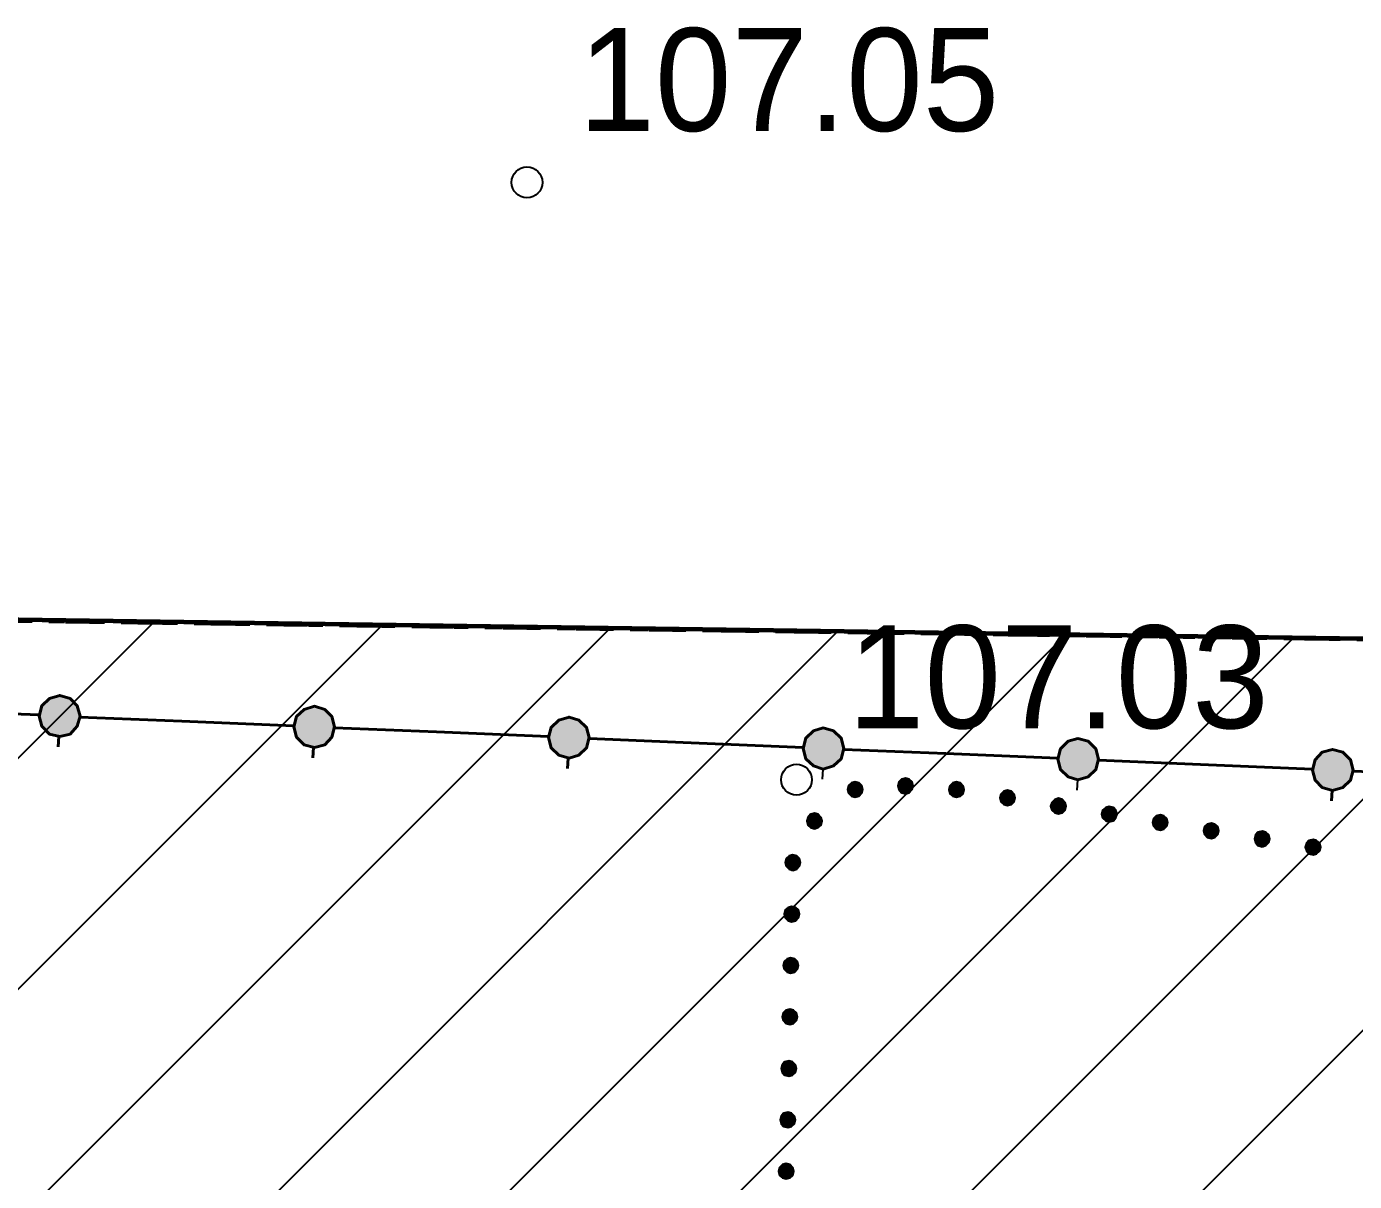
# Model space of a CAD drawing. Header units: millimetres. Extents: x 172667 to 1873135, y -274708 to 168495.
# Drawn here: x 1831319 to 1844224, y 78216 to 89442 of the extents above; entities that cross this region are included whole.
import ezdxf
from ezdxf.enums import TextEntityAlignment as Align

# ---------------------------------------------------------------- set-up
doc = ezdxf.new("R2010")
doc.units = ezdxf.units.MM
doc.linetypes.add('линия_сгиба', pattern=[1.25, 0.5, -0.25, 0, -0.25, 0, -0.25])
doc.layers.add('017 ОТВОД', color=7, linetype='13.Граница отвода', lineweight=70)
doc.layers.add('_ТОПО', color=253, linetype='Continuous')
doc.layers.add('SC007', color=7, linetype='Continuous')
doc.styles.add('F2', font='', dxfattribs={"height": 0.000909972})
doc.styles.get('F2').set_extended_font_data('D431')
doc.linetypes.add('13.Граница отвода', pattern='A,20,[14,SHAPES,S=0.01,R=0,X=0,Y=0],-2.5', length=22.5)

# ---------------------------------------------------------------- blocks, each defined once
blk = doc.blocks.new('SYMBOL2060001')
at = {"layer": 'SC007'}
blk.add_circle((0, 0), 0.15, dxfattribs=at)

msp = doc.modelspace()

# ---------------------------------------------------------------- hatches: boundary and pattern name
h = msp.add_hatch()
h.set_pattern_fill('ANSI31', color=30, scale=500)
h.paths.add_polyline_path([(1815477.8, 83886.2), (1850035.1, 83412.2), (1849138.2, 7719.4), (1815477.8, 8078.9)])
at = {"layer": '_ТОПО', "linetype": 'ByBlock', "lineweight": 40}
for points in [[(1831641.2, 82540.1), (1831741.2, 82565.1), (1831811.2, 82640.1), (1831841.2, 82740.1), (1831811.2, 82840.1), (1831741.2, 82910.1), (1831641.2, 82940.1), (1831541.2, 82910.1), (1831466.2, 82840.1), (1831441.2, 82740.1), (1831466.2, 82640.1), (1831541.2, 82565.1)], [(1834116.2, 82435.1), (1834216.2, 82460.1), (1834286.2, 82535.1), (1834311.2, 82635.1), (1834286.2, 82735.1), (1834216.2, 82805.1), (1834116.2, 82835.1), (1834016.2, 82805.1), (1833941.2, 82735.1), (1833916.2, 82635.1), (1833941.2, 82535.1), (1834016.2, 82460.1)], [(1836591.2, 82330.1), (1836686.2, 82360.1), (1836761.2, 82430.1), (1836786.2, 82530.1), (1836761.2, 82630.1), (1836686.2, 82700.1), (1836591.2, 82730.1), (1836491.2, 82700.1), (1836416.2, 82630.1), (1836391.2, 82530.1), (1836416.2, 82430.1), (1836491.2, 82360.1)], [(1839061.2, 82225.1), (1839161.2, 82255.1), (1839236.2, 82325.1), (1839261.2, 82425.1), (1839236.2, 82525.1), (1839161.2, 82595.1), (1839061.2, 82625.1), (1838966.2, 82595.1), (1838891.2, 82525.1), (1838866.2, 82425.1), (1838891.2, 82325.1), (1838966.2, 82255.1)], [(1841536.2, 82120.1), (1841636.2, 82150.1), (1841711.2, 82220.1), (1841736.2, 82320.1), (1841711.2, 82420.1), (1841636.2, 82495.1), (1841536.2, 82520.1), (1841441.2, 82495.1), (1841366.2, 82420.1), (1841341.2, 82320.1), (1841366.2, 82220.1), (1841441.2, 82150.1)], [(1844011.2, 82015.1), (1844111.2, 82045.1), (1844186.2, 82115.1), (1844211.2, 82215.1), (1844186.2, 82315.1), (1844111.2, 82390.1), (1844011.2, 82415.1), (1843911.2, 82390.1), (1843841.2, 82315.1), (1843816.2, 82215.1), (1843841.2, 82115.1), (1843911.2, 82045.1)]]:
    msp.add_hatch(color=7, dxfattribs=at).paths.add_polyline_path(points)
at = {"layer": '_ТОПО', "linetype": 'ByBlock', "lineweight": -2}
for points in [[(1839371.2, 81950.1), (1839411.2, 81960.1), (1839436.2, 81990.1), (1839446.2, 82025.1), (1839436.2, 82065.1), (1839411.2, 82090.1), (1839371.2, 82100.1), (1839336.2, 82090.1), (1839306.2, 82065.1), (1839296.2, 82025.1), (1839306.2, 81990.1), (1839336.2, 81960.1)], [(1839861.2, 81985.1), (1839896.2, 81995.1), (1839926.2, 82025.1), (1839936.2, 82060.1), (1839926.2, 82100.1), (1839896.2, 82125.1), (1839861.2, 82135.1), (1839821.2, 82125.1), (1839796.2, 82100.1), (1839786.2, 82060.1), (1839796.2, 82025.1), (1839821.2, 81995.1)], [(1840356.2, 81950.1), (1840396.2, 81960.1), (1840421.2, 81985.1), (1840431.2, 82025.1), (1840421.2, 82060.1), (1840396.2, 82090.1), (1840356.2, 82100.1), (1840321.2, 82090.1), (1840291.2, 82060.1), (1840281.2, 82025.1), (1840291.2, 81985.1), (1840321.2, 81960.1)], [(1840851.2, 81870.1), (1840891.2, 81880.1), (1840916.2, 81905.1), (1840926.2, 81945.1), (1840916.2, 81980.1), (1840891.2, 82010.1), (1840851.2, 82020.1), (1840816.2, 82010.1), (1840786.2, 81980.1), (1840776.2, 81945.1), (1840786.2, 81905.1), (1840816.2, 81880.1)], [(1841346.2, 81790.1), (1841386.2, 81800.1), (1841411.2, 81825.1), (1841421.2, 81865.1), (1841411.2, 81900.1), (1841386.2, 81930.1), (1841346.2, 81940.1), (1841311.2, 81930.1), (1841281.2, 81900.1), (1841271.2, 81865.1), (1841281.2, 81825.1), (1841311.2, 81800.1)], [(1841841.2, 81710.1), (1841881.2, 81720.1), (1841906.2, 81750.1), (1841916.2, 81785.1), (1841906.2, 81825.1), (1841881.2, 81850.1), (1841841.2, 81860.1), (1841806.2, 81850.1), (1841776.2, 81825.1), (1841766.2, 81785.1), (1841776.2, 81750.1), (1841806.2, 81720.1)], [(1838976.2, 81645.1), (1839011.2, 81655.1), (1839041.2, 81680.1), (1839051.2, 81720.1), (1839041.2, 81755.1), (1839011.2, 81785.1), (1838976.2, 81795.1), (1838936.2, 81785.1), (1838911.2, 81755.1), (1838901.2, 81720.1), (1838911.2, 81680.1), (1838936.2, 81655.1)], [(1842336.2, 81630.1), (1842371.2, 81640.1), (1842401.2, 81670.1), (1842411.2, 81705.1), (1842401.2, 81745.1), (1842371.2, 81770.1), (1842336.2, 81780.1), (1842296.2, 81770.1), (1842271.2, 81745.1), (1842261.2, 81705.1), (1842271.2, 81670.1), (1842296.2, 81640.1)], [(1842831.2, 81550.1), (1842866.2, 81560.1), (1842896.2, 81590.1), (1842906.2, 81625.1), (1842896.2, 81665.1), (1842866.2, 81690.1), (1842831.2, 81700.1), (1842791.2, 81690.1), (1842766.2, 81665.1), (1842756.2, 81625.1), (1842766.2, 81590.1), (1842791.2, 81560.1)], [(1843326.2, 81470.1), (1843361.2, 81480.1), (1843391.2, 81510.1), (1843401.2, 81545.1), (1843391.2, 81585.1), (1843361.2, 81610.1), (1843326.2, 81620.1), (1843286.2, 81610.1), (1843261.2, 81585.1), (1843251.2, 81545.1), (1843261.2, 81510.1), (1843286.2, 81480.1)], [(1843821.2, 81390.1), (1843856.2, 81400.1), (1843886.2, 81430.1), (1843896.2, 81465.1), (1843886.2, 81505.1), (1843856.2, 81530.1), (1843821.2, 81540.1), (1843781.2, 81530.1), (1843756.2, 81505.1), (1843746.2, 81465.1), (1843756.2, 81430.1), (1843781.2, 81400.1)], [(1838766.2, 81240.1), (1838806.2, 81250.1), (1838831.2, 81280.1), (1838841.2, 81315.1), (1838831.2, 81355.1), (1838806.2, 81380.1), (1838766.2, 81390.1), (1838731.2, 81380.1), (1838701.2, 81355.1), (1838691.2, 81315.1), (1838701.2, 81280.1), (1838731.2, 81250.1)], [(1838756.2, 80740.1), (1838796.2, 80750.1), (1838821.2, 80780.1), (1838831.2, 80815.1), (1838821.2, 80855.1), (1838796.2, 80880.1), (1838756.2, 80890.1), (1838721.2, 80880.1), (1838691.2, 80855.1), (1838681.2, 80815.1), (1838691.2, 80780.1), (1838721.2, 80750.1)], [(1838746.2, 80240.1), (1838786.2, 80250.1), (1838811.2, 80280.1), (1838821.2, 80315.1), (1838811.2, 80355.1), (1838786.2, 80380.1), (1838746.2, 80390.1), (1838711.2, 80380.1), (1838681.2, 80355.1), (1838671.2, 80315.1), (1838681.2, 80280.1), (1838711.2, 80250.1)], [(1838736.2, 79740.1), (1838771.2, 79750.1), (1838801.2, 79780.1), (1838811.2, 79815.1), (1838801.2, 79855.1), (1838771.2, 79880.1), (1838736.2, 79890.1), (1838696.2, 79880.1), (1838671.2, 79855.1), (1838661.2, 79815.1), (1838671.2, 79780.1), (1838696.2, 79750.1)], [(1838726.2, 79240.1), (1838761.2, 79250.1), (1838791.2, 79275.1), (1838801.2, 79315.1), (1838791.2, 79350.1), (1838761.2, 79380.1), (1838726.2, 79390.1), (1838686.2, 79380.1), (1838661.2, 79350.1), (1838651.2, 79315.1), (1838661.2, 79275.1), (1838686.2, 79250.1)], [(1838716.2, 78740.1), (1838751.2, 78750.1), (1838781.2, 78775.1), (1838791.2, 78815.1), (1838781.2, 78850.1), (1838751.2, 78880.1), (1838716.2, 78890.1), (1838676.2, 78880.1), (1838651.2, 78850.1), (1838641.2, 78815.1), (1838651.2, 78775.1), (1838676.2, 78750.1)], [(1838701.2, 78240.1), (1838741.2, 78250.1), (1838766.2, 78275.1), (1838776.2, 78315.1), (1838766.2, 78350.1), (1838741.2, 78380.1), (1838701.2, 78390.1), (1838666.2, 78380.1), (1838636.2, 78350.1), (1838626.2, 78315.1), (1838636.2, 78275.1), (1838666.2, 78250.1)]]:
    msp.add_hatch(color=8, dxfattribs=at).paths.add_polyline_path(points)

# ---------------------------------------------------------------- linework, layer by layer
at = {"layer": '017 ОТВОД', "color": 1, "linetype": '13.Граница отвода', "lineweight": 60, "elevation": -103056.2}
msp.add_lwpolyline([(1769145.1, 8582.2), (1770045.1, 84542.2), (1850035.1, 83412.2), (1849135.1, 7452.2)], close=True, dxfattribs=at)
at = {"layer": '017 ОТВОД', "color": 30, "linetype": 'линия_сгиба', "lineweight": 60, "ltscale": 5, "elevation": 3738.5}
msp.add_lwpolyline([(1815477.8, 83886.2), (1850035.1, 83412.2), (1849138.2, 7719.4), (1815477.8, 8078.9)], close=True, dxfattribs=at)
at = {"layer": '_ТОПО', "color": 7, "linetype": 'ByBlock', "lineweight": 40}
for p, q in [((1831441.2, 82750.1, 107089), (1830351.2, 82795.1, 107089)), ((1831441.2, 82750.1, 107089), (1830351.2, 82795.1, 107089)), ((1832826.2, 82690.1, 107089), (1831836.2, 82730.1, 107089)), ((1832826.2, 82690.1, 107089), (1831836.2, 82730.1, 107089)), ((1833916.2, 82645.1, 107089), (1832826.2, 82690.1, 107089)), ((1833916.2, 82645.1, 107089), (1832826.2, 82690.1, 107089)), ((1835301.2, 82585.1, 107089), (1834311.2, 82625.1, 107089)), ((1835301.2, 82585.1, 107089), (1834311.2, 82625.1, 107089)), ((1831631.2, 82540.1, 107089), (1831626.2, 82440.1, 107089)), ((1831631.2, 82540.1, 107089), (1831626.2, 82440.1, 107089)), ((1836391.2, 82540.1, 107089), (1835301.2, 82585.1, 107089)), ((1836391.2, 82540.1, 107089), (1835301.2, 82585.1, 107089)), ((1837776.2, 82480.1, 107089), (1836786.2, 82520.1, 107089)), ((1837776.2, 82480.1, 107089), (1836786.2, 82520.1, 107089)), ((1838866.2, 82435.1, 107089), (1837776.2, 82480.1, 107089)), ((1838866.2, 82435.1, 107089), (1837776.2, 82480.1, 107089)), ((1834106.2, 82435.1, 107089), (1834101.2, 82335.1, 107089)), ((1834106.2, 82435.1, 107089), (1834101.2, 82335.1, 107089)), ((1840251.2, 82375.1, 107089), (1839261.2, 82415.1, 107089)), ((1840251.2, 82375.1, 107089), (1839261.2, 82415.1, 107089)), ((1841341.2, 82330.1, 107089), (1840251.2, 82375.1, 107089)), ((1841341.2, 82330.1, 107089), (1840251.2, 82375.1, 107089)), ((1836581.2, 82330.1, 107089), (1836576.2, 82230.1, 107089)), ((1836581.2, 82330.1, 107089), (1836576.2, 82230.1, 107089)), ((1842726.2, 82270.1, 107089), (1841736.2, 82310.1, 107089)), ((1842726.2, 82270.1, 107089), (1841736.2, 82310.1, 107089)), ((1843816.2, 82225.1, 107089), (1842726.2, 82270.1, 107089)), ((1843816.2, 82225.1, 107089), (1842726.2, 82270.1, 107089)), ((1845201.2, 82165.1, 107089), (1844211.2, 82205.1, 107089)), ((1845201.2, 82165.1, 107089), (1844211.2, 82205.1, 107089)), ((1844006.2, 82015.1, 107089), (1844001.2, 81915.1, 107089)), ((1844006.2, 82015.1, 107089), (1844001.2, 81915.1, 107089))]:
    msp.add_line(p, q, dxfattribs=at)
at = {"layer": '_ТОПО', "color": 8, "linetype": 'ByBlock', "lineweight": -2}
for p, q in [((1839056.2, 82225.1, 107089), (1839051.2, 82125.1, 107089)), ((1839056.2, 82225.1, 107089), (1839051.2, 82125.1, 107089)), ((1841531.2, 82120.1, 107089), (1841526.2, 82020.1, 107089)), ((1841531.2, 82120.1, 107089), (1841526.2, 82020.1, 107089))]:
    msp.add_line(p, q, dxfattribs=at)
at = {"layer": '_ТОПО', "color": 7, "linetype": 'ByBlock', "lineweight": 40, "elevation": 107089, "flags": 128}
for points in [[(1831641.2, 82540.1), (1831741.2, 82565.1), (1831811.2, 82640.1), (1831841.2, 82740.1), (1831811.2, 82840.1), (1831741.2, 82910.1), (1831641.2, 82940.1), (1831541.2, 82910.1), (1831466.2, 82840.1), (1831441.2, 82740.1), (1831466.2, 82640.1), (1831541.2, 82565.1), (1831641.2, 82540.1)], [(1831641.2, 82540.1), (1831741.2, 82565.1), (1831811.2, 82640.1), (1831841.2, 82740.1), (1831811.2, 82840.1), (1831741.2, 82910.1), (1831641.2, 82940.1), (1831541.2, 82910.1), (1831466.2, 82840.1), (1831441.2, 82740.1), (1831466.2, 82640.1), (1831541.2, 82565.1), (1831641.2, 82540.1)], [(1834116.2, 82435.1), (1834216.2, 82460.1), (1834286.2, 82535.1), (1834311.2, 82635.1), (1834286.2, 82735.1), (1834216.2, 82805.1), (1834116.2, 82835.1), (1834016.2, 82805.1), (1833941.2, 82735.1), (1833916.2, 82635.1), (1833941.2, 82535.1), (1834016.2, 82460.1), (1834116.2, 82435.1)], [(1834116.2, 82435.1), (1834216.2, 82460.1), (1834286.2, 82535.1), (1834311.2, 82635.1), (1834286.2, 82735.1), (1834216.2, 82805.1), (1834116.2, 82835.1), (1834016.2, 82805.1), (1833941.2, 82735.1), (1833916.2, 82635.1), (1833941.2, 82535.1), (1834016.2, 82460.1), (1834116.2, 82435.1)], [(1836591.2, 82330.1), (1836686.2, 82360.1), (1836761.2, 82430.1), (1836786.2, 82530.1), (1836761.2, 82630.1), (1836686.2, 82700.1), (1836591.2, 82730.1), (1836491.2, 82700.1), (1836416.2, 82630.1), (1836391.2, 82530.1), (1836416.2, 82430.1), (1836491.2, 82360.1), (1836591.2, 82330.1)], [(1836591.2, 82330.1), (1836686.2, 82360.1), (1836761.2, 82430.1), (1836786.2, 82530.1), (1836761.2, 82630.1), (1836686.2, 82700.1), (1836591.2, 82730.1), (1836491.2, 82700.1), (1836416.2, 82630.1), (1836391.2, 82530.1), (1836416.2, 82430.1), (1836491.2, 82360.1), (1836591.2, 82330.1)], [(1839061.2, 82225.1), (1839161.2, 82255.1), (1839236.2, 82325.1), (1839261.2, 82425.1), (1839236.2, 82525.1), (1839161.2, 82595.1), (1839061.2, 82625.1), (1838966.2, 82595.1), (1838891.2, 82525.1), (1838866.2, 82425.1), (1838891.2, 82325.1), (1838966.2, 82255.1), (1839061.2, 82225.1)], [(1839061.2, 82225.1), (1839161.2, 82255.1), (1839236.2, 82325.1), (1839261.2, 82425.1), (1839236.2, 82525.1), (1839161.2, 82595.1), (1839061.2, 82625.1), (1838966.2, 82595.1), (1838891.2, 82525.1), (1838866.2, 82425.1), (1838891.2, 82325.1), (1838966.2, 82255.1), (1839061.2, 82225.1)], [(1841536.2, 82120.1), (1841636.2, 82150.1), (1841711.2, 82220.1), (1841736.2, 82320.1), (1841711.2, 82420.1), (1841636.2, 82495.1), (1841536.2, 82520.1), (1841441.2, 82495.1), (1841366.2, 82420.1), (1841341.2, 82320.1), (1841366.2, 82220.1), (1841441.2, 82150.1), (1841536.2, 82120.1)], [(1841536.2, 82120.1), (1841636.2, 82150.1), (1841711.2, 82220.1), (1841736.2, 82320.1), (1841711.2, 82420.1), (1841636.2, 82495.1), (1841536.2, 82520.1), (1841441.2, 82495.1), (1841366.2, 82420.1), (1841341.2, 82320.1), (1841366.2, 82220.1), (1841441.2, 82150.1), (1841536.2, 82120.1)], [(1844011.2, 82015.1), (1844111.2, 82045.1), (1844186.2, 82115.1), (1844211.2, 82215.1), (1844186.2, 82315.1), (1844111.2, 82390.1), (1844011.2, 82415.1), (1843911.2, 82390.1), (1843841.2, 82315.1), (1843816.2, 82215.1), (1843841.2, 82115.1), (1843911.2, 82045.1), (1844011.2, 82015.1)], [(1844011.2, 82015.1), (1844111.2, 82045.1), (1844186.2, 82115.1), (1844211.2, 82215.1), (1844186.2, 82315.1), (1844111.2, 82390.1), (1844011.2, 82415.1), (1843911.2, 82390.1), (1843841.2, 82315.1), (1843816.2, 82215.1), (1843841.2, 82115.1), (1843911.2, 82045.1), (1844011.2, 82015.1)]]:
    msp.add_lwpolyline(points, close=True, dxfattribs=at)
at = {"layer": '_ТОПО', "color": 8, "linetype": 'ByBlock', "lineweight": -2, "elevation": 80850.6, "flags": 128}
for points in [[(1839371.2, 81950.1), (1839411.2, 81960.1), (1839436.2, 81990.1), (1839446.2, 82025.1), (1839436.2, 82065.1), (1839411.2, 82090.1), (1839371.2, 82100.1), (1839336.2, 82090.1), (1839306.2, 82065.1), (1839296.2, 82025.1), (1839306.2, 81990.1), (1839336.2, 81960.1), (1839371.2, 81950.1)], [(1839371.2, 81950.1), (1839411.2, 81960.1), (1839436.2, 81990.1), (1839446.2, 82025.1), (1839436.2, 82065.1), (1839411.2, 82090.1), (1839371.2, 82100.1), (1839336.2, 82090.1), (1839306.2, 82065.1), (1839296.2, 82025.1), (1839306.2, 81990.1), (1839336.2, 81960.1), (1839371.2, 81950.1)], [(1839861.2, 81985.1), (1839896.2, 81995.1), (1839926.2, 82025.1), (1839936.2, 82060.1), (1839926.2, 82100.1), (1839896.2, 82125.1), (1839861.2, 82135.1), (1839821.2, 82125.1), (1839796.2, 82100.1), (1839786.2, 82060.1), (1839796.2, 82025.1), (1839821.2, 81995.1), (1839861.2, 81985.1)], [(1839861.2, 81985.1), (1839896.2, 81995.1), (1839926.2, 82025.1), (1839936.2, 82060.1), (1839926.2, 82100.1), (1839896.2, 82125.1), (1839861.2, 82135.1), (1839821.2, 82125.1), (1839796.2, 82100.1), (1839786.2, 82060.1), (1839796.2, 82025.1), (1839821.2, 81995.1), (1839861.2, 81985.1)], [(1840356.2, 81950.1), (1840396.2, 81960.1), (1840421.2, 81985.1), (1840431.2, 82025.1), (1840421.2, 82060.1), (1840396.2, 82090.1), (1840356.2, 82100.1), (1840321.2, 82090.1), (1840291.2, 82060.1), (1840281.2, 82025.1), (1840291.2, 81985.1), (1840321.2, 81960.1), (1840356.2, 81950.1)], [(1840356.2, 81950.1), (1840396.2, 81960.1), (1840421.2, 81985.1), (1840431.2, 82025.1), (1840421.2, 82060.1), (1840396.2, 82090.1), (1840356.2, 82100.1), (1840321.2, 82090.1), (1840291.2, 82060.1), (1840281.2, 82025.1), (1840291.2, 81985.1), (1840321.2, 81960.1), (1840356.2, 81950.1)], [(1840851.2, 81870.1), (1840891.2, 81880.1), (1840916.2, 81905.1), (1840926.2, 81945.1), (1840916.2, 81980.1), (1840891.2, 82010.1), (1840851.2, 82020.1), (1840816.2, 82010.1), (1840786.2, 81980.1), (1840776.2, 81945.1), (1840786.2, 81905.1), (1840816.2, 81880.1), (1840851.2, 81870.1)], [(1840851.2, 81870.1), (1840891.2, 81880.1), (1840916.2, 81905.1), (1840926.2, 81945.1), (1840916.2, 81980.1), (1840891.2, 82010.1), (1840851.2, 82020.1), (1840816.2, 82010.1), (1840786.2, 81980.1), (1840776.2, 81945.1), (1840786.2, 81905.1), (1840816.2, 81880.1), (1840851.2, 81870.1)], [(1841346.2, 81790.1), (1841386.2, 81800.1), (1841411.2, 81825.1), (1841421.2, 81865.1), (1841411.2, 81900.1), (1841386.2, 81930.1), (1841346.2, 81940.1), (1841311.2, 81930.1), (1841281.2, 81900.1), (1841271.2, 81865.1), (1841281.2, 81825.1), (1841311.2, 81800.1), (1841346.2, 81790.1)], [(1841346.2, 81790.1), (1841386.2, 81800.1), (1841411.2, 81825.1), (1841421.2, 81865.1), (1841411.2, 81900.1), (1841386.2, 81930.1), (1841346.2, 81940.1), (1841311.2, 81930.1), (1841281.2, 81900.1), (1841271.2, 81865.1), (1841281.2, 81825.1), (1841311.2, 81800.1), (1841346.2, 81790.1)], [(1841841.2, 81710.1), (1841881.2, 81720.1), (1841906.2, 81750.1), (1841916.2, 81785.1), (1841906.2, 81825.1), (1841881.2, 81850.1), (1841841.2, 81860.1), (1841806.2, 81850.1), (1841776.2, 81825.1), (1841766.2, 81785.1), (1841776.2, 81750.1), (1841806.2, 81720.1), (1841841.2, 81710.1)], [(1841841.2, 81710.1), (1841881.2, 81720.1), (1841906.2, 81750.1), (1841916.2, 81785.1), (1841906.2, 81825.1), (1841881.2, 81850.1), (1841841.2, 81860.1), (1841806.2, 81850.1), (1841776.2, 81825.1), (1841766.2, 81785.1), (1841776.2, 81750.1), (1841806.2, 81720.1), (1841841.2, 81710.1)], [(1838976.2, 81645.1), (1839011.2, 81655.1), (1839041.2, 81680.1), (1839051.2, 81720.1), (1839041.2, 81755.1), (1839011.2, 81785.1), (1838976.2, 81795.1), (1838936.2, 81785.1), (1838911.2, 81755.1), (1838901.2, 81720.1), (1838911.2, 81680.1), (1838936.2, 81655.1), (1838976.2, 81645.1)], [(1838976.2, 81645.1), (1839011.2, 81655.1), (1839041.2, 81680.1), (1839051.2, 81720.1), (1839041.2, 81755.1), (1839011.2, 81785.1), (1838976.2, 81795.1), (1838936.2, 81785.1), (1838911.2, 81755.1), (1838901.2, 81720.1), (1838911.2, 81680.1), (1838936.2, 81655.1), (1838976.2, 81645.1)], [(1842336.2, 81630.1), (1842371.2, 81640.1), (1842401.2, 81670.1), (1842411.2, 81705.1), (1842401.2, 81745.1), (1842371.2, 81770.1), (1842336.2, 81780.1), (1842296.2, 81770.1), (1842271.2, 81745.1), (1842261.2, 81705.1), (1842271.2, 81670.1), (1842296.2, 81640.1), (1842336.2, 81630.1)], [(1842336.2, 81630.1), (1842371.2, 81640.1), (1842401.2, 81670.1), (1842411.2, 81705.1), (1842401.2, 81745.1), (1842371.2, 81770.1), (1842336.2, 81780.1), (1842296.2, 81770.1), (1842271.2, 81745.1), (1842261.2, 81705.1), (1842271.2, 81670.1), (1842296.2, 81640.1), (1842336.2, 81630.1)], [(1842831.2, 81550.1), (1842866.2, 81560.1), (1842896.2, 81590.1), (1842906.2, 81625.1), (1842896.2, 81665.1), (1842866.2, 81690.1), (1842831.2, 81700.1), (1842791.2, 81690.1), (1842766.2, 81665.1), (1842756.2, 81625.1), (1842766.2, 81590.1), (1842791.2, 81560.1), (1842831.2, 81550.1)], [(1842831.2, 81550.1), (1842866.2, 81560.1), (1842896.2, 81590.1), (1842906.2, 81625.1), (1842896.2, 81665.1), (1842866.2, 81690.1), (1842831.2, 81700.1), (1842791.2, 81690.1), (1842766.2, 81665.1), (1842756.2, 81625.1), (1842766.2, 81590.1), (1842791.2, 81560.1), (1842831.2, 81550.1)], [(1843326.2, 81470.1), (1843361.2, 81480.1), (1843391.2, 81510.1), (1843401.2, 81545.1), (1843391.2, 81585.1), (1843361.2, 81610.1), (1843326.2, 81620.1), (1843286.2, 81610.1), (1843261.2, 81585.1), (1843251.2, 81545.1), (1843261.2, 81510.1), (1843286.2, 81480.1), (1843326.2, 81470.1)], [(1843326.2, 81470.1), (1843361.2, 81480.1), (1843391.2, 81510.1), (1843401.2, 81545.1), (1843391.2, 81585.1), (1843361.2, 81610.1), (1843326.2, 81620.1), (1843286.2, 81610.1), (1843261.2, 81585.1), (1843251.2, 81545.1), (1843261.2, 81510.1), (1843286.2, 81480.1), (1843326.2, 81470.1)], [(1843821.2, 81390.1), (1843856.2, 81400.1), (1843886.2, 81430.1), (1843896.2, 81465.1), (1843886.2, 81505.1), (1843856.2, 81530.1), (1843821.2, 81540.1), (1843781.2, 81530.1), (1843756.2, 81505.1), (1843746.2, 81465.1), (1843756.2, 81430.1), (1843781.2, 81400.1), (1843821.2, 81390.1)], [(1843821.2, 81390.1), (1843856.2, 81400.1), (1843886.2, 81430.1), (1843896.2, 81465.1), (1843886.2, 81505.1), (1843856.2, 81530.1), (1843821.2, 81540.1), (1843781.2, 81530.1), (1843756.2, 81505.1), (1843746.2, 81465.1), (1843756.2, 81430.1), (1843781.2, 81400.1), (1843821.2, 81390.1)], [(1838766.2, 81240.1), (1838806.2, 81250.1), (1838831.2, 81280.1), (1838841.2, 81315.1), (1838831.2, 81355.1), (1838806.2, 81380.1), (1838766.2, 81390.1), (1838731.2, 81380.1), (1838701.2, 81355.1), (1838691.2, 81315.1), (1838701.2, 81280.1), (1838731.2, 81250.1), (1838766.2, 81240.1)], [(1838766.2, 81240.1), (1838806.2, 81250.1), (1838831.2, 81280.1), (1838841.2, 81315.1), (1838831.2, 81355.1), (1838806.2, 81380.1), (1838766.2, 81390.1), (1838731.2, 81380.1), (1838701.2, 81355.1), (1838691.2, 81315.1), (1838701.2, 81280.1), (1838731.2, 81250.1), (1838766.2, 81240.1)], [(1838756.2, 80740.1), (1838796.2, 80750.1), (1838821.2, 80780.1), (1838831.2, 80815.1), (1838821.2, 80855.1), (1838796.2, 80880.1), (1838756.2, 80890.1), (1838721.2, 80880.1), (1838691.2, 80855.1), (1838681.2, 80815.1), (1838691.2, 80780.1), (1838721.2, 80750.1), (1838756.2, 80740.1)], [(1838756.2, 80740.1), (1838796.2, 80750.1), (1838821.2, 80780.1), (1838831.2, 80815.1), (1838821.2, 80855.1), (1838796.2, 80880.1), (1838756.2, 80890.1), (1838721.2, 80880.1), (1838691.2, 80855.1), (1838681.2, 80815.1), (1838691.2, 80780.1), (1838721.2, 80750.1), (1838756.2, 80740.1)], [(1838746.2, 80240.1), (1838786.2, 80250.1), (1838811.2, 80280.1), (1838821.2, 80315.1), (1838811.2, 80355.1), (1838786.2, 80380.1), (1838746.2, 80390.1), (1838711.2, 80380.1), (1838681.2, 80355.1), (1838671.2, 80315.1), (1838681.2, 80280.1), (1838711.2, 80250.1), (1838746.2, 80240.1)], [(1838746.2, 80240.1), (1838786.2, 80250.1), (1838811.2, 80280.1), (1838821.2, 80315.1), (1838811.2, 80355.1), (1838786.2, 80380.1), (1838746.2, 80390.1), (1838711.2, 80380.1), (1838681.2, 80355.1), (1838671.2, 80315.1), (1838681.2, 80280.1), (1838711.2, 80250.1), (1838746.2, 80240.1)], [(1838736.2, 79740.1), (1838771.2, 79750.1), (1838801.2, 79780.1), (1838811.2, 79815.1), (1838801.2, 79855.1), (1838771.2, 79880.1), (1838736.2, 79890.1), (1838696.2, 79880.1), (1838671.2, 79855.1), (1838661.2, 79815.1), (1838671.2, 79780.1), (1838696.2, 79750.1), (1838736.2, 79740.1)], [(1838736.2, 79740.1), (1838771.2, 79750.1), (1838801.2, 79780.1), (1838811.2, 79815.1), (1838801.2, 79855.1), (1838771.2, 79880.1), (1838736.2, 79890.1), (1838696.2, 79880.1), (1838671.2, 79855.1), (1838661.2, 79815.1), (1838671.2, 79780.1), (1838696.2, 79750.1), (1838736.2, 79740.1)], [(1838726.2, 79240.1), (1838761.2, 79250.1), (1838791.2, 79275.1), (1838801.2, 79315.1), (1838791.2, 79350.1), (1838761.2, 79380.1), (1838726.2, 79390.1), (1838686.2, 79380.1), (1838661.2, 79350.1), (1838651.2, 79315.1), (1838661.2, 79275.1), (1838686.2, 79250.1), (1838726.2, 79240.1)], [(1838726.2, 79240.1), (1838761.2, 79250.1), (1838791.2, 79275.1), (1838801.2, 79315.1), (1838791.2, 79350.1), (1838761.2, 79380.1), (1838726.2, 79390.1), (1838686.2, 79380.1), (1838661.2, 79350.1), (1838651.2, 79315.1), (1838661.2, 79275.1), (1838686.2, 79250.1), (1838726.2, 79240.1)], [(1838716.2, 78740.1), (1838751.2, 78750.1), (1838781.2, 78775.1), (1838791.2, 78815.1), (1838781.2, 78850.1), (1838751.2, 78880.1), (1838716.2, 78890.1), (1838676.2, 78880.1), (1838651.2, 78850.1), (1838641.2, 78815.1), (1838651.2, 78775.1), (1838676.2, 78750.1), (1838716.2, 78740.1)], [(1838716.2, 78740.1), (1838751.2, 78750.1), (1838781.2, 78775.1), (1838791.2, 78815.1), (1838781.2, 78850.1), (1838751.2, 78880.1), (1838716.2, 78890.1), (1838676.2, 78880.1), (1838651.2, 78850.1), (1838641.2, 78815.1), (1838651.2, 78775.1), (1838676.2, 78750.1), (1838716.2, 78740.1)], [(1838701.2, 78240.1), (1838741.2, 78250.1), (1838766.2, 78275.1), (1838776.2, 78315.1), (1838766.2, 78350.1), (1838741.2, 78380.1), (1838701.2, 78390.1), (1838666.2, 78380.1), (1838636.2, 78350.1), (1838626.2, 78315.1), (1838636.2, 78275.1), (1838666.2, 78250.1), (1838701.2, 78240.1)], [(1838701.2, 78240.1), (1838741.2, 78250.1), (1838766.2, 78275.1), (1838776.2, 78315.1), (1838766.2, 78350.1), (1838741.2, 78380.1), (1838701.2, 78390.1), (1838666.2, 78380.1), (1838636.2, 78350.1), (1838626.2, 78315.1), (1838636.2, 78275.1), (1838666.2, 78250.1), (1838701.2, 78240.1)]]:
    msp.add_lwpolyline(points, close=True, dxfattribs=at)

# ---------------------------------------------------------------- block references
at = {"layer": '_ТОПО', "color": 8, "linetype": 'ByBlock', "lineweight": -2, "xscale": 1000, "yscale": 1000, "zscale": 1000}
for p in [(1836182.2, 87927.1, 107047), (1838801.2, 82121.1, 107030)]:
    msp.add_blockref('SYMBOL2060001', p, dxfattribs=at)

# ---------------------------------------------------------------- texts
at = {"layer": '_ТОПО', "color": 8, "linetype": 'ByBlock', "lineweight": -2, "style": 'F2'}
for s, p in [('107.05', (1836682.2, 88927.1, 107047)), ('107.03', (1839301.2, 83121.1, 107030))]:
    msp.add_text(s, height=1000, dxfattribs=at).set_placement(p, align=Align.MIDDLE_LEFT)

doc.saveas('drawing.dxf')
